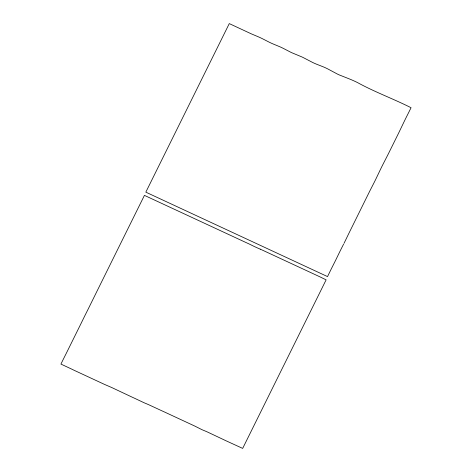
<?xml version="1.0" encoding="UTF-8"?>
<svg xmlns="http://www.w3.org/2000/svg" width="472" height="472" viewBox="0 0 472 472"><rect width="100%" height="100%" fill="white"/><g stroke="black" fill="none" stroke-linecap="round" stroke-linejoin="round"><path stroke-width="0.71" d="M343.581 244.183L341.138 249.004A30.562 2.035 -65.1 0 0 339.055 253.21L336.07 259.364A33.158 2.207 -65.1 0 1 334.194 263.134L331.332 268.81A30.403 2.024 -65.1 0 0 330.5 270.491L327.527 276.592L145.824 192.157L229.28 23.6L249.263 32.898A30.827 10.75 26.3 0 0 251.535 33.949L257.96 36.657A31.299 10.921 26.3 0 1 262.503 38.751L268.798 41.973A29.152 10.166 26.3 0 0 273.341 44.061L279.778 46.728A27.435 9.57 26.3 0 1 283.855 48.669L290.587 52.15A23.163 8.077 26.3 0 0 291.944 52.793L301.596 56.805A21.771 7.593 26.3 0 1 302.959 57.431L312.375 62.328A23.116 8.065 26.3 0 0 316.488 64.174L323.408 66.9A22.42 7.823 26.3 0 1 327.957 69.018L337.344 74.033A22.615 7.888 26.3 0 0 339.156 74.883L348.849 78.724A40.527 14.136 26.3 0 1 357.54 82.588C374.851 92.105 393.512 98.843 411.059 107.722L407.749 114.354A21.854 1.451 -65.1 0 0 406.947 115.929L406.333 117.15A30.645 2.041 -65.1 0 0 404.227 121.44L399.684 130.897A70.234 4.673 -65.1 0 1 398.374 133.6L388.415 153.713A71.349 4.75 -65.1 0 1 387.17 156.161L382.739 164.828A27.046 1.799 -65.1 0 0 380.656 169.029L376.096 178.563A21.122 1.404 -65.1 0 1 374.001 182.806L369.777 191.06A18.744 1.245 -65.1 0 0 369.151 192.328L349.711 231.652A23.742 1.581 -65.1 0 0 349.085 232.92L345.876 239.54A28.727 1.912 -65.1 0 1 343.994 243.369M260.255 249.163L257.511 247.965A42.639 14.874 26.3 0 1 253.01 245.871L250.284 244.525A41.607 14.514 26.3 0 0 246.189 242.626L144.432 195.378L102.902 279.276A28.273 1.882 -65.1 0 0 102.282 280.527L97.686 289.814A34.267 2.277 -65.1 0 0 96.017 293.189L88.057 309.325A25.759 1.717 -65.1 0 1 87.432 310.576L84.759 315.898A30.09 2 -65.1 0 0 84.134 317.172L81.16 323.255A39.029 2.596 -65.1 0 1 80.535 324.535L67.82 350.224A48.191 3.204 -65.1 0 1 65.732 354.413L64.304 357.251A39.967 2.661 -65.1 0 0 60.941 364.083L71.378 368.962A55.749 19.446 26.3 0 0 76.375 371.34L103.622 383.996A45.495 15.871 26.3 0 0 104.985 384.615L111.392 387.388A28.119 9.806 26.3 0 1 112.761 388.019L132.72 397.424A28.403 9.906 26.3 0 0 134.095 398.038L143.6 402.527A21.488 7.499 26.3 0 0 144.992 403.141L147.76 404.303A19.824 6.915 26.3 0 1 149.111 404.905L162.274 410.994A24.043 8.384 26.3 0 1 163.642 411.608L194.08 425.744A27.105 9.452 26.3 0 1 195.898 426.635L201.733 429.561A19.482 6.797 26.3 0 0 203.09 430.157L205.857 431.302A21.706 7.57 26.3 0 1 207.243 431.909L224.023 439.827A25.588 8.927 26.3 0 0 225.38 440.488L242.673 448.4L277.306 378.432A57.395 3.817 -65.1 0 1 277.925 377.187L282.321 368.29A35.164 2.342 -65.1 0 1 282.94 367.045L284.179 364.585A30.013 1.994 -65.1 0 0 284.799 363.328L297.513 337.645A41.872 2.785 -65.1 0 0 298.139 336.394L298.558 335.545A66.009 4.39 -65.1 0 0 299.407 333.81L319.019 294.209A40.981 2.726 -65.1 0 0 319.644 292.941L326.123 279.849L319.792 276.769A42.055 14.667 26.3 0 0 317.975 275.931L264.845 251.257A53.631 18.709 26.3 0 0 260.255 249.169"/></g></svg>
